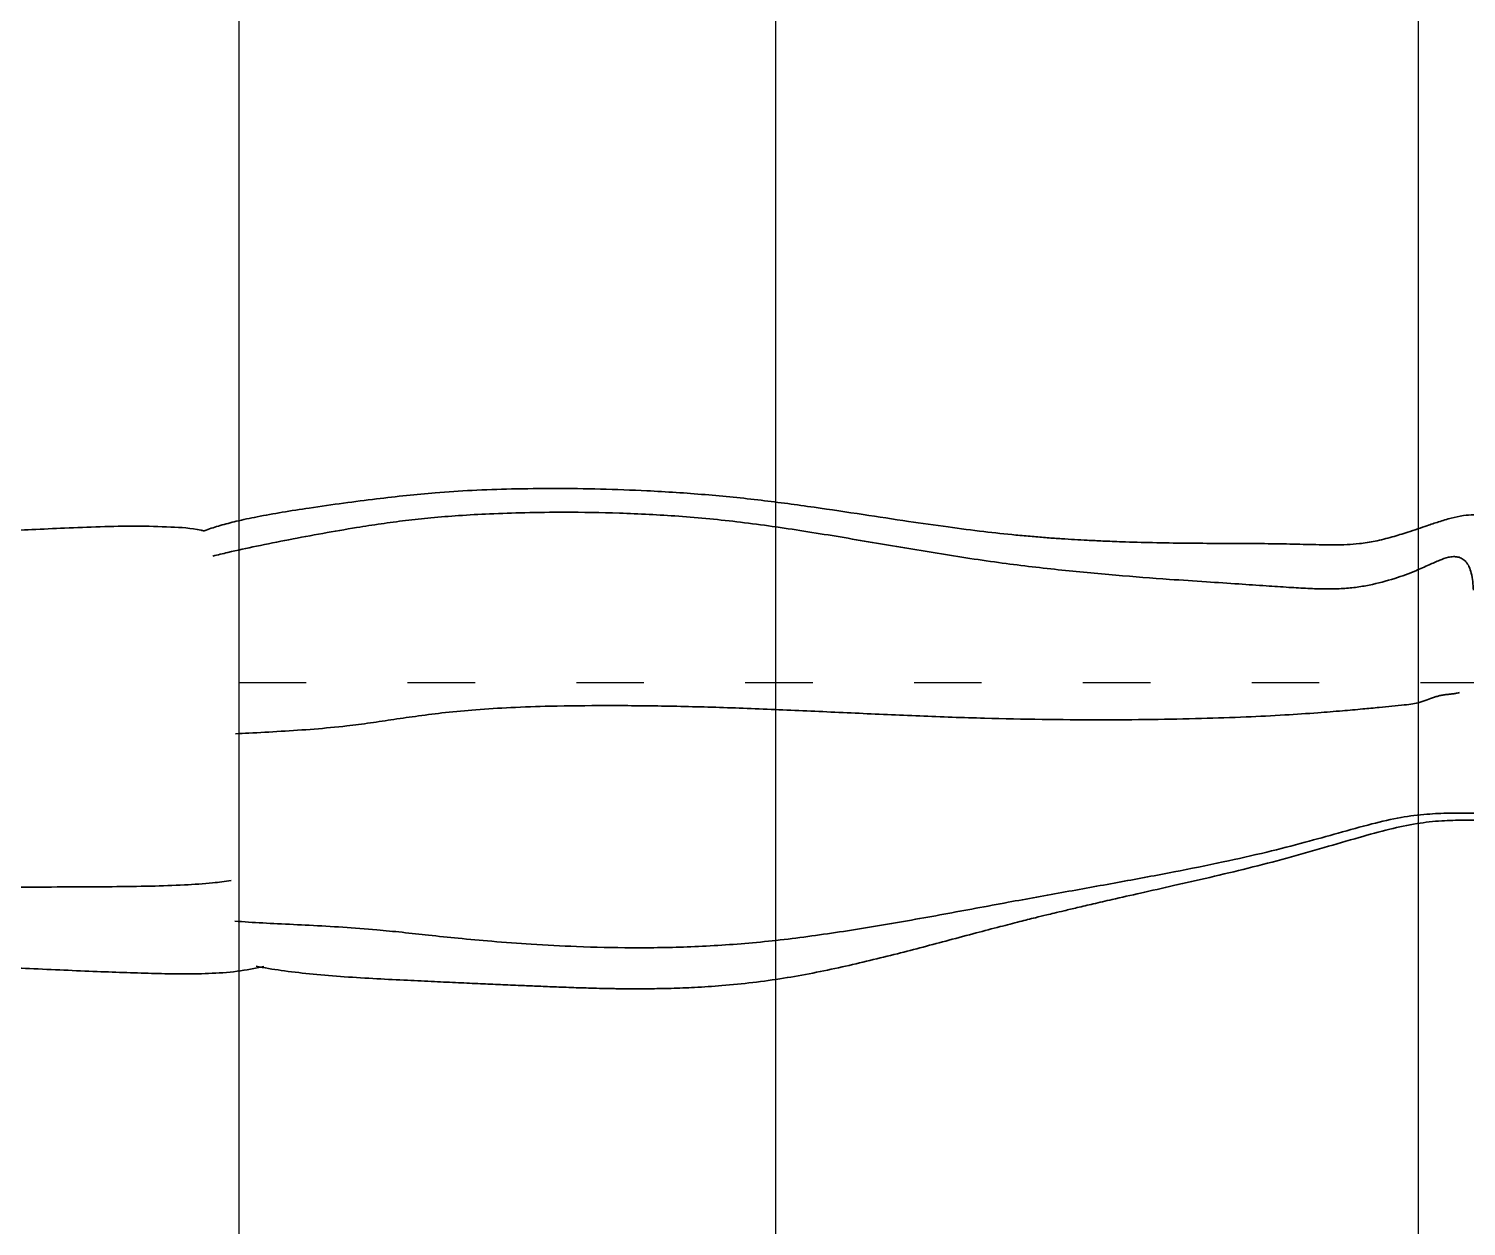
# Model space of a CAD drawing. Header units: millimetres. Extents: x 6622 to 532820, y 3370 to 359312.
# Drawn here: x 463762.7 to 464018.1, y 315453.9 to 315666.7 of the extents above; entities that cross this region are included whole.
import ezdxf

# ---------------------------------------------------------------- set-up
doc = ezdxf.new("R2010")
doc.units = ezdxf.units.MM
doc.linetypes.add('ACAD_ISO03W100', pattern=[30, 12, -18])

# ---------------------------------------------------------------- blocks, each defined once
blk = doc.blocks.new('A$C2A5E29B8')
at = {"color": 3}
for p, q in [((95.35, 5125.97), (95.35, 0)), ((209.63, 0), (209.63, 5125.97))]:
    blk.add_line(p, q, dxfattribs=at)
at = {"color": 5}
blk.add_line((0, 5057.38), (0, 4057.38), dxfattribs=at)
at = {"color": 5, "linetype": 'ACAD_ISO03W100'}
blk.add_line((0, 4484.83), (1200, 4484.83), dxfattribs=at)
blk = doc.blocks.new('A$C7F547E15')
at = {"color": 2, "linetype": 'Continuous', "lineweight": 35}
for points, knots in [([(478.06, 465.47), (478.11, 465.69), (478.57, 467.78), (479.19, 472), (479.93, 478.31), (480.46, 485.17), (480.89, 492.18), (481.22, 498.86), (481.51, 504.89), (481.76, 510.28), (481.98, 515.18), (482.18, 519.76), (482.36, 523.88), (482.52, 527.86), (482.69, 531.79), (482.85, 536.01), (482.97, 539.83), (483.05, 542.84), (483.08, 544.79), (483.1, 546.26), (483.12, 547.93), (483.12, 550.32), (483.1, 553.7), (483.02, 557.97), (482.81, 563.15), (482.27, 571.5), (480.97, 582.49), (478.38, 595.47), (475.41, 607.68), (472.79, 617.58), (470.77, 625.17), (469.38, 630.42), (468.26, 634.8), (467.39, 638.25), (466.77, 640.79), (466.26, 642.91), (465.72, 645.15), (465.04, 648.04), (464.21, 651.59), (463.13, 656.29), (461.78, 662.24), (460.15, 669.48), (458.33, 677.44), (456.34, 685.84), (454.15, 694.32), (451.81, 702.52), (449.57, 710.1), (447.68, 716.94), (446.35, 723.05), (445.76, 728.57), (445.62, 733.47), (445.7, 737.72), (445.76, 740.83), (445.68, 742.97), (445.53, 744.35), (445.32, 745.54), (444.99, 746.87), (444.53, 748.26), (443.93, 749.71), (442.98, 751.48), (441.53, 753.43), (439.8, 755.07), (437.81, 756.42), (436.25, 757.32), (435.4, 757.76), (435.26, 757.84)], [0, 0, 0, 0, 0.002136, 0.020182, 0.040307, 0.062322, 0.085325, 0.106961, 0.126016, 0.143211, 0.159099, 0.173726, 0.188412, 0.199959, 0.212713, 0.226764, 0.240871, 0.249569, 0.255798, 0.259606, 0.263719, 0.271755, 0.282448, 0.295939, 0.312368, 0.33163, 0.375332, 0.417443, 0.457564, 0.495326, 0.515507, 0.533033, 0.547503, 0.558902, 0.567225, 0.572517, 0.579769, 0.589187, 0.600733, 0.614464, 0.635065, 0.658767, 0.684977, 0.712807, 0.741031, 0.768606, 0.794565, 0.817069, 0.83668, 0.854009, 0.869217, 0.882291, 0.893199, 0.897864, 0.902207, 0.906711, 0.911733, 0.921319, 0.932922, 0.945781, 0.959245, 0.973304, 0.985963, 0.997717, 1, 1, 1, 1]), ([(387.9, 747.44), (387.07, 746.89), (385.43, 745.8), (383.48, 744.53), (382, 743.48), (380.94, 742.63), (380.06, 741.8), (379.25, 740.79), (378.63, 739.71), (378.17, 738.44), (377.93, 737.05), (377.82, 735.58), (377.98, 733.44), (378.57, 730.81), (379.36, 728.17), (380.21, 725.68), (380.98, 723.43), (381.84, 720.86), (382.81, 717.71), (383.71, 714.14), (384.41, 709.87), (384.56, 705.05), (384.43, 699.43), (384.29, 693.34), (384.2, 686.65), (384.19, 679.43), (384.15, 672), (384.04, 664.75), (383.87, 658.61), (383.67, 653.77), (383.51, 650.29), (383.34, 647.23), (383.15, 644.28), (382.93, 641.13), (382.65, 637.75), (382.22, 633.06), (381.55, 626.84), (380.52, 618.87), (379.24, 609.95), (377.74, 600.03), (376.1, 589.15), (374.52, 577.46), (373.27, 565.09), (372.49, 553.18), (372.08, 542.03), (371.96, 532), (372.06, 522.49), (372.35, 513.64), (372.86, 505.86), (373.53, 498.78), (374.32, 491.99), (375.24, 484.77), (376.23, 477.8), (377.24, 471.38), (378.21, 465.98), (379.17, 461.37), (380.17, 457.6), (380.9, 455.24), (381.37, 454.09), (381.43, 453.95)], [0, 0, 0, 0, 0.0130097, 0.0258036, 0.0363287, 0.044698, 0.052161, 0.0603896, 0.0694545, 0.0778521, 0.0816701, 0.0853944, 0.0926818, 0.1014756, 0.1112207, 0.1201363, 0.1273766, 0.1352497, 0.1471959, 0.1603322, 0.1721921, 0.1907135, 0.208906, 0.2276943, 0.2492949, 0.272988, 0.2972282, 0.3208481, 0.3428858, 0.3564269, 0.3675154, 0.3765506, 0.3860032, 0.3961945, 0.4071157, 0.4187501, 0.441873, 0.4676166, 0.4963805, 0.5289885, 0.5644589, 0.6024995, 0.6426966, 0.684188, 0.717216, 0.7496619, 0.7801489, 0.8077957, 0.8335214, 0.8537153, 0.8749029, 0.8981511, 0.9227488, 0.9420389, 0.9603039, 0.9756254, 0.9876472, 0.9985259, 1, 1, 1, 1]), ([(435.39, 747.2), (435.64, 747.19), (436.33, 747.17), (437.41, 746.97), (438.53, 746.52), (439.43, 745.92), (440.17, 745.21), (441.02, 744.21), (441.93, 743.25), (442.77, 742.16), (443.34, 741.07), (443.79, 739.64), (444.09, 737.48), (444.1, 734.39), (444.08, 730.25), (444.28, 725.27), (445, 719.5), (446.53, 712.96), (448.51, 705.88), (450.67, 698.12), (452.88, 689.6), (455.06, 679.89), (457.22, 669.08), (459.4, 657.4), (461.61, 645.11), (463.98, 631.99), (466.56, 618.24), (469.11, 603.99), (471.34, 589.84), (473.01, 575.87), (473.88, 562.23), (474.08, 549.19), (473.81, 537.36), (473.27, 527), (472.62, 518.22), (471.93, 510.63), (471.23, 504), (470.57, 498), (469.93, 491.65), (469.42, 484.76), (469.01, 477.37), (468.66, 470.34), (468.4, 464.79), (468.15, 461.74), (468.07, 460.73)], [0, 0, 0, 0, 0.0033048, 0.0091902, 0.0137857, 0.0175305, 0.0208341, 0.0239904, 0.0304465, 0.0340987, 0.0383843, 0.0436695, 0.0503727, 0.0620808, 0.0769037, 0.0945796, 0.1149368, 0.1381165, 0.1648544, 0.1911839, 0.2211565, 0.2551943, 0.2929214, 0.3334216, 0.3757635, 0.4190185, 0.4675825, 0.5158543, 0.5635402, 0.6103785, 0.6561008, 0.6999138, 0.7407312, 0.7745412, 0.8040223, 0.8293219, 0.851477, 0.8715431, 0.8905697, 0.916217, 0.941388, 0.9656094, 0.9885971, 1, 1, 1, 1]), ([(394.54, 735.84), (393.92, 735.8), (392.66, 735.74), (390.91, 735.44), (389.42, 734.97), (388.31, 734.3), (387.66, 733.55), (387.35, 732.9), (387.15, 732.24), (387.09, 731.32), (387.31, 729.91), (387.97, 728.16), (389.04, 725.86), (390.47, 722.62), (392.1, 718.19), (393.31, 713.66), (393.99, 709.65), (394.28, 706.42), (394.34, 702.9), (394.2, 699.02), (393.94, 694.61), (393.59, 689.5), (393.17, 683.39), (392.71, 676.23), (392.1, 667.13), (391.26, 656.16), (390.07, 643.49), (388.46, 629.96), (386.29, 615.9), (383.82, 601.51), (381.42, 587.26), (379.39, 573.24), (378.07, 559.56), (377.4, 546.48), (377.22, 535.08), (377.33, 525.46), (377.59, 517.64), (377.97, 510.69), (378.46, 504.47), (379.07, 498.73), (379.81, 493.22), (380.77, 487.09), (381.95, 480.25), (383.33, 472.83), (384.74, 465.79), (385.95, 460.14), (386.73, 456.97), (387, 455.86)], [0, 0, 0, 0, 0.008179, 0.016456, 0.023038, 0.028062, 0.031969, 0.033695, 0.035369, 0.038828, 0.042752, 0.05089, 0.061511, 0.074809, 0.094271, 0.116345, 0.127911, 0.139676, 0.152194, 0.166419, 0.181387, 0.199147, 0.22036, 0.245442, 0.273901, 0.315108, 0.35934, 0.405056, 0.455121, 0.504845, 0.553874, 0.60186, 0.648446, 0.692844, 0.73402, 0.763415, 0.789632, 0.812629, 0.833196, 0.852196, 0.870493, 0.888947, 0.914556, 0.940533, 0.965459, 0.987933, 1, 1, 1, 1]), ([(417.31, 732.79), (417.36, 732.62), (417.45, 732.32), (417.56, 731.58), (417.66, 730.73), (417.77, 729.79), (417.9, 728.85), (418.1, 727.96), (418.47, 726.79), (419.03, 725.41), (419.52, 723.94), (419.84, 722.35), (420.09, 720.36), (420.35, 717.82), (420.64, 714.7), (420.99, 711.02), (421.4, 706.48), (421.86, 700.71), (422.33, 693.58), (422.77, 684.96), (423.11, 675.11), (423.32, 664.17), (423.39, 652.36), (423.3, 639.98), (423.04, 626.75), (422.54, 612.9), (421.89, 598.55), (421.22, 584.31), (420.65, 570.26), (420.29, 556.53), (420.17, 543.4), (420.28, 531.96), (420.6, 522.34), (421.06, 514.58), (421.71, 507.75), (422.47, 501.69), (423.27, 496.16), (424.06, 490.87), (424.84, 484.99), (425.45, 478.35), (425.94, 471.07), (426.25, 465.2), (426.42, 461.87), (426.47, 460.89)], [0, 0, 0, 0, 0.006834, 0.012421, 0.016782, 0.02037, 0.023596, 0.026732, 0.029972, 0.037513, 0.047083, 0.054827, 0.064294, 0.076378, 0.087823, 0.101862, 0.118818, 0.138865, 0.165749, 0.197063, 0.232944, 0.272835, 0.315735, 0.36064, 0.406547, 0.458114, 0.509447, 0.560295, 0.610403, 0.659424, 0.706366, 0.749967, 0.781067, 0.808742, 0.832944, 0.854491, 0.874253, 0.893083, 0.911841, 0.937608, 0.963788, 0.989319, 1, 1, 1, 1]), ([(479.6, 306.83), (479.3, 309.76), (478.72, 315.55), (477.98, 324.26), (477.42, 333.08), (477.07, 342.14), (476.93, 351.32), (476.93, 360.31), (477.02, 368.19), (477.15, 374.82), (477.28, 380.17), (477.41, 384.81), (477.53, 388.72), (477.64, 391.87), (477.73, 394.35), (477.85, 397.56), (478.04, 402.08), (478.31, 408.33), (478.63, 415.34), (478.97, 422.72), (479.28, 429.93), (479.53, 436.68), (479.72, 442.91), (479.84, 448.89), (479.75, 454.98), (479.39, 461.16), (478.54, 465.22), (478.14, 467.18)], [0, 0, 0, 0, 0.054718, 0.108297, 0.16287, 0.219368, 0.277386, 0.334117, 0.386852, 0.424302, 0.457636, 0.486521, 0.510779, 0.530338, 0.545198, 0.557004, 0.590339, 0.62941, 0.673668, 0.721101, 0.767002, 0.808449, 0.847656, 0.884484, 0.922733, 0.96271, 1, 1, 1, 1]), ([(459.08, 459.94), (459.26, 458.58), (459.71, 455.2), (460.09, 449.22), (460.34, 441.75), (460.45, 433.17), (460.49, 423.63), (460.53, 413.25), (460.63, 400.94), (460.91, 386.87), (461.36, 371.33), (461.83, 356.54), (462.23, 343), (462.49, 331.05), (462.6, 320.23), (462.67, 310.46), (462.74, 301.53), (462.89, 295.84), (462.96, 293.1)], [0, 0, 0, 0, 0.026081, 0.064535, 0.109726, 0.16132, 0.218646, 0.280934, 0.347368, 0.439112, 0.533211, 0.625862, 0.70426, 0.775865, 0.840067, 0.898017, 0.950924, 1, 1, 1, 1]), ([(381.43, 453.95), (381.37, 453.71), (380.79, 451.28), (380.5, 446.21), (380.29, 438.75), (380.47, 430.88), (380.76, 423.15), (381.11, 415.88), (381.46, 409.08), (381.79, 402.55), (382.13, 395.29), (382.47, 387.31), (382.78, 378.7), (383.04, 370.1), (383.28, 361.16), (383.49, 351.69), (383.64, 343.44), (383.73, 336.83), (383.76, 332.23), (383.77, 328.28), (383.74, 325.01), (383.68, 322.89), (383.63, 321.51), (383.59, 320.4), (383.53, 319.23), (383.46, 317.8), (383.33, 315.71), (383.14, 312.92), (382.86, 309.26), (382.63, 306.51), (382.5, 304.98)], [0, 0, 0, 0, 0.00478, 0.049216, 0.09945, 0.152126, 0.204065, 0.252061, 0.295688, 0.338347, 0.381252, 0.439316, 0.49643, 0.551954, 0.61033, 0.673624, 0.739013, 0.773003, 0.803831, 0.829401, 0.851087, 0.870752, 0.880359, 0.890159, 0.900168, 0.911012, 0.925691, 0.944936, 0.969325, 1, 1, 1, 1])]:
    blk.add_open_spline(points, degree=3, knots=knots, dxfattribs=at)

msp = doc.modelspace()

# ---------------------------------------------------------------- block references
at = {"color": 3}
msp.add_blockref('A$C2A5E29B8', (463800, 311065.654), dxfattribs=at)
at = {"color": 3, "xscale": 0.8, "yscale": 0.8, "zscale": 0.8, "rotation": 270}
msp.add_blockref('A$C7F547E15', (463430.709, 315882.562), dxfattribs=at)

doc.saveas('drawing.dxf')
